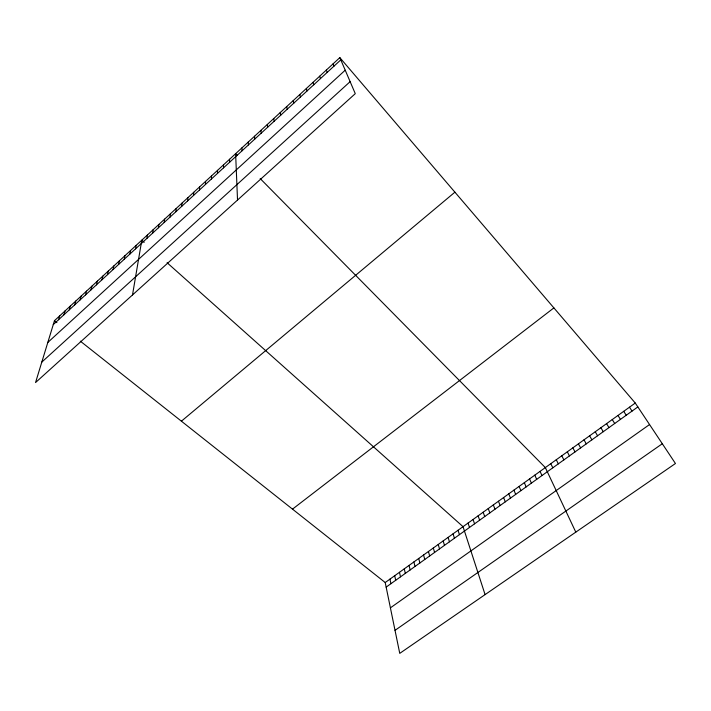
<?xml version="1.0" encoding="UTF-8"?>
<svg xmlns="http://www.w3.org/2000/svg" width="711" height="711" viewBox="0 0 711 711"><rect width="100%" height="100%" fill="white"/><g stroke="black" fill="none" stroke-linecap="round" stroke-linejoin="round"><path stroke-width="1.07" d="M217.486 173.413L217.504 170.382M211.46 178.959L211.523 175.901M205.452 184.487L205.568 181.394M199.48 189.988L199.64 186.86M193.534 195.463L193.739 192.299M187.615 200.911L187.864 197.711M181.723 206.332L182.016 203.106M175.857 211.736L176.195 208.465M170.018 217.113L170.4 213.815M164.205 222.463L164.623 219.13M158.42 227.787L158.882 224.427M152.661 233.092L153.167 229.697M146.928 238.372L147.47 234.941M132.504 294.941L141.809 240.167L144.209 242.309M135.534 248.859L136.165 245.366M129.882 254.067L130.548 250.548M124.247 259.248L124.958 255.702M118.639 264.412L119.395 260.83M113.058 269.549L113.849 265.941M107.503 274.668L108.33 271.024M101.975 279.761L102.837 276.09M96.465 284.827L97.371 281.129M90.981 289.875L91.923 286.151M85.524 294.905L86.502 291.146M80.085 299.909L81.098 296.123M74.673 304.895L75.73 301.082M69.287 309.854L70.38 306.014M63.919 314.786L65.048 310.92M58.578 319.71L59.742 315.817M54.463 320.688L35.55 382.545L355.278 93.656L339.831 57.627L54.463 320.688L56.916 322.625M53.263 324.607L340.8 59.875M47.806 342.453L345.217 70.193M41.798 362.112L350.132 81.649M181.403 421.188L454.907 192.174M292.497 509.138L553.887 307.899M385.211 582.531L635.261 403.048L675.45 463.51L399.751 653.373L385.211 582.531L80.325 341.156M386.153 587.117L637.847 406.932M390.401 607.852L649.552 424.547M395.023 630.346L662.314 443.744M167.094 262.723L463.03 526.673L485.08 594.609M237.181 155.265L235.625 153.683L237.527 200.049M260.182 178.577L545.346 467.589L575.803 532.139M339.831 57.627L635.261 403.048M629.484 407.199L632.026 411.1M623.725 411.331L626.222 415.26M617.983 415.446L620.445 419.392M612.269 419.552L614.695 423.507M606.581 423.64L608.963 427.613M600.902 427.711L603.248 431.701M595.258 431.764L597.56 435.781M589.623 435.807L591.89 439.833M584.015 439.833L586.246 443.877M578.425 443.842L580.62 447.903M572.862 447.832L575.012 451.92M567.316 451.814L569.431 455.911M561.797 455.778L563.867 459.893M556.286 459.733L558.331 463.865M550.803 463.67L552.803 467.811M540.058 471.384L541.986 475.561M534.796 475.161L536.689 479.356M529.553 478.93L531.41 483.133M524.327 482.68L526.149 486.902M519.119 486.413L520.905 490.652M513.929 490.137L515.679 494.394M508.756 493.852L510.471 498.118M333.077 63.848L333.983 66.15M503.601 497.549L505.29 501.833M498.464 501.237L500.117 505.53M493.354 504.908L494.972 509.218M488.253 508.569L489.843 512.889M326.358 70.042L327.211 72.389M483.169 512.213L484.724 516.55M478.112 515.848L479.632 520.194M473.064 519.465L474.557 523.829M319.666 76.21L320.465 78.601M468.042 523.074L469.5 527.455M458.035 530.255L459.43 534.663M453.067 533.828L454.427 538.245M313.009 82.343L313.755 84.778M448.108 537.383L449.441 541.809M443.166 540.929L444.473 545.373M438.243 544.457L439.514 548.919M306.388 88.448L307.081 90.928M433.337 547.985L434.581 552.447M428.449 551.487L429.657 555.975M423.578 554.989L424.76 559.486M418.726 558.473L419.872 562.979M299.802 94.527L300.433 97.043M413.891 561.948L415.002 566.463M409.065 565.405L410.158 569.938M404.266 568.853L405.323 573.395M293.243 100.571L293.821 103.131M399.475 572.293L400.506 576.843M394.703 575.714L395.698 580.283M389.948 579.127L390.917 583.704M286.711 106.588L287.244 109.183M280.223 112.578L280.694 115.218M273.753 118.533L274.179 121.217M267.327 124.461L267.692 127.18M260.919 130.362L261.239 133.126M254.547 136.236L254.822 139.036M248.21 142.084L248.432 144.92M241.9 147.897L242.069 150.776M229.555 159.282L229.626 162.232M223.521 164.845L223.538 167.832"/></g></svg>
